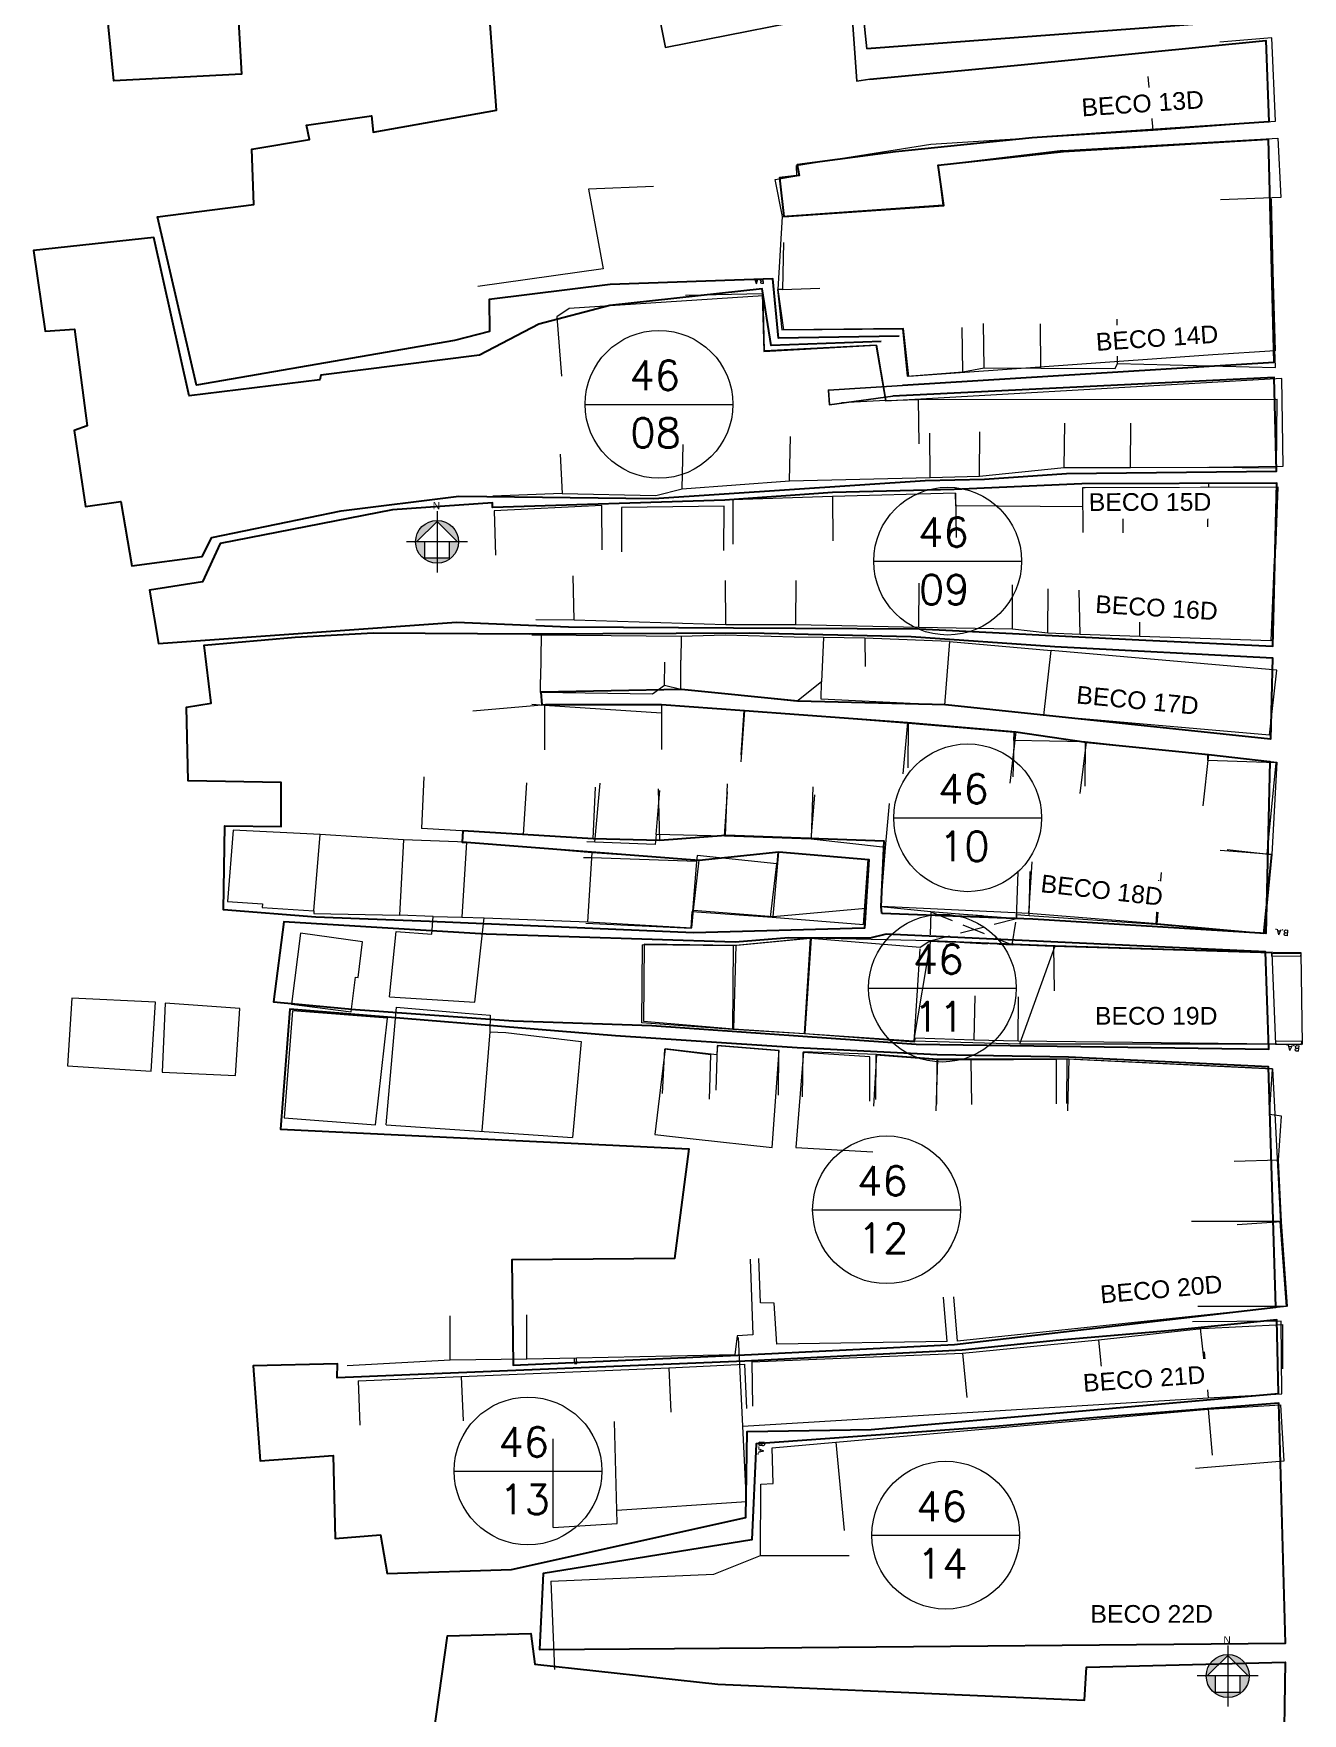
# Model space of a CAD drawing. Header units: metres. Extents: x 359188 to 359409, y 7352322 to 7352892.
# Drawn here: x 359187.8 to 359273.7, y 7352497.9 to 7352611.5 of the extents above; entities that cross this region are included whole.
import ezdxf
from ezdxf.enums import TextEntityAlignment as Align

# ---------------------------------------------------------------- set-up
doc = ezdxf.new("R2010")
doc.units = ezdxf.units.M
doc.header["$LTSCALE"] = 2.5
doc.set_wipeout_variables(frame=1)
doc.linetypes.add('AVT-LIN-ESTRADA DE TERRA', pattern=[0.7, 0.3, -0.1, 0.2, -0.1])
doc.linetypes.add('DASHED2', pattern=[0.375, 0.25, -0.125])
for name, color, linetype in [('0-quadras', 6, 'Continuous'), ('AVT-C3-ALI-ALINHAMENTO PROJETO', 170, 'Continuous'), ('ZZ-Carimbo Texto', 7, 'Continuous')]:
    doc.layers.add(name, color=color, linetype=linetype)
for name, color, linetype, lineweight in [('AVT-LT-DRE-BOCA DE LOBO - BL', 1, 'Continuous', 0), ('AVT-LT-URB-CERCAS-ALAMBRADO OU CERCA VIVA-MISTA-MADEIRA-ARAME', 7, 'AVT-LIN-CERCAS TAPUME E ALAMBRADO', 5), ('COTAS', 7, 'Continuous', 9), ('DLT-C3-PRF-TUBULAÇÃO 3D -COLETOR', 2, 'Continuous', 20), ('TEXTO', 7, 'Continuous', 9)]:
    doc.layers.add(name, color=color, linetype=linetype, lineweight=lineweight)
for name, color, linetype, lineweight, true_color in [('AVT-LT-URB-CONSTRUÇÃO-EDIFICAÇÃO PREDIAL', 251, 'Continuous', 13, 0x5c5c5c), ('AVT-LT-URB-DIVISA TERRENO OU AL PREDIAL', 251, 'Continuous', 13, 0x5c5c5c), ('AVT-LT-URB-PROJEÇÃO DE TELHADO OU COBERTURA', 240, 'DASHED2', 5, 0xff003f), ('AVT-LT-VIA-ESTRADA DE TERRA', 8, 'AVT-LIN-ESTRADA DE TERRA', 30, 0x787878), ('AVT-PL-CAR-MARCO NORTE', 8, 'Continuous', 0, 0x828282)]:
    doc.layers.add(name, color=color, linetype=linetype, lineweight=lineweight, true_color=true_color)
doc.styles.add('CARIMBO', font='arial.ttf', dxfattribs={"height": 2})
doc.styles.add('ROMANS', font='romans.shx', dxfattribs={"height": 0.65})
doc.styles.add('SABESP', font='ROMANS.shx')
doc.styles.get("Standard").update_dxf_attribs({"font": 'arial.ttf'})
doc.linetypes.add('AVT-LIN-CERCAS TAPUME E ALAMBRADO', pattern='A,0.9,-0.08,[132,ltypeshp.shx,S=0.08,R=0,X=-0.08,Y=0],-0.08', length=1.06)

# ---------------------------------------------------------------- blocks, each defined once
blk = doc.blocks.new('AVT-PL-MARCO_NORTE')
at = {"layer": 'AVT-PL-CAR-MARCO NORTE', "linetype": 'Continuous', "ltscale": 0.05}
h = blk.add_hatch(color=2, dxfattribs=at)
h.paths.add_polyline_path([(3.46, 0), (3.63, 0, 0.414214), (0, 3.63), (0, 3.46)])
h.paths.add_polyline_path([(3.63, 0), (2.07, 0), (2.07, -2.77), (0, -2.77), (0, -3.63, 0.414214)])
h.paths.add_polyline_path([(0, -2.77), (-2.07, -2.77), (-2.07, 0), (-3.46, 0), (-3.63, 0, 0.414214), (0, -3.63)])
h.paths.add_polyline_path([(0, 3.46), (0, 3.63, 0.414214), (-3.63, 0), (-3.46, 0)])
at = {"layer": 'AVT-PL-CAR-MARCO NORTE', "color": 1, "linetype": 'Continuous', "ltscale": 0.05}
for p, q in [((0, 5.18), (0, -5.18)), ((5.18, 0), (-5.18, 0))]:
    blk.add_line(p, q, dxfattribs=at)
at = {"layer": 'AVT-PL-CAR-MARCO NORTE', "color": 8, "linetype": 'Continuous', "ltscale": 0.05}
blk.add_lwpolyline([(2.07, -2.77), (-2.07, -2.77), (-2.07, 0), (-3.46, 0), (0, 3.46), (3.46, 0), (2.07, 0)], close=True, dxfattribs=at)
blk.add_circle((0, 0), 3.63, dxfattribs=at)
blk.add_solid([(-3.46, 0), (-3.46, 0), (0, 3.46)], dxfattribs=at)
at = {"layer": 'AVT-PL-CAR-MARCO NORTE', "color": 2, "linetype": 'Continuous', "ltscale": 0.05}
blk.add_text('N', height=1.21, dxfattribs=at).set_placement((-0.71, 5.52))

msp = doc.modelspace()

# ---------------------------------------------------------------- linework, layer by layer
at = {"layer": '0-quadras', "color": 5, "lineweight": 30, "ltscale": 0.3}
for points in [[(359201.577, 7352613.984), (359201.874, 7352608.781), (359193.241, 7352608.321), (359192.128, 7352619.542)], [(359246.389, 7352591.04), (359238.215, 7352590.92), (359237.821, 7352594.92), (359226.825, 7352594.539), (359218.631, 7352593.529), (359218.668, 7352591.356), (359216.287, 7352590.761), (359198.843, 7352587.73), (359196.201, 7352599.11), (359202.725, 7352599.945), (359202.575, 7352603.706), (359206.492, 7352604.349), (359206.268, 7352605.319), (359210.687, 7352605.946), (359210.792, 7352604.857), (359219.135, 7352606.328), (359218.425, 7352615.886)], [(359271.065, 7352612.488), (359244.193, 7352610.485)]]:
    msp.add_lwpolyline(points, dxfattribs=at)
at = {"layer": 'AVT-C3-ALI-ALINHAMENTO PROJETO', "ltscale": 2.5}
for points in [[(359244.193, 7352610.485), (359243.704, 7352615.255), (359230.17, 7352612.597), (359230.565, 7352610.583), (359243.173, 7352613.058), (359243.505, 7352608.303), (359244.404, 7352608.428)], [(359246.61, 7352587.712), (359241.596, 7352587.402), (359241.658, 7352586.405), (359245.959, 7352586.978)]]:
    msp.add_lwpolyline(points, dxfattribs=at)
at = {"layer": 'AVT-LT-DRE-BOCA DE LOBO - BL', "ltscale": 2.5}
msp.add_lwpolyline([(359224.543, 7352521.892), (359224.389, 7352521.878), (359224.421, 7352521.532), (359224.575, 7352521.546)], close=True, dxfattribs=at)
at = {"layer": 'AVT-LT-URB-CERCAS-ALAMBRADO OU CERCA VIVA-MISTA-MADEIRA-ARAME', "ltscale": 2.5}
for points, elevation in [([(359263.556, 7352604.979), (359271.849, 7352605.585), (359271.598, 7352611.232), (359268.08, 7352610.93)], 1.687), ([(359263.556, 7352604.979), (359271.849, 7352605.585), (359271.598, 7352611.232), (359268.08, 7352610.93)], 1.687), ([(359263.556, 7352604.979), (359271.849, 7352605.585), (359271.598, 7352611.232), (359268.08, 7352610.93)], 1.687), ([(359249.78, 7352570.385), (359256.658, 7352569.785)], 1.645)]:
    msp.add_lwpolyline(points, dxfattribs=dict(at, elevation=elevation))
at = {"layer": 'AVT-LT-URB-CONSTRUÇÃO-EDIFICAÇÃO PREDIAL', "ltscale": 2.5}
for points, elevation in [([(359238.542, 7352597.375), (359238.488, 7352594.204), (359238.136, 7352594.207), (359238.432, 7352591.478), (359246.598, 7352591.543), (359246.916, 7352588.351), (359250.684, 7352588.637), (359252.138, 7352588.903), (359255.974, 7352588.883), (359260.988, 7352588.856), (359261.142, 7352589.191), (359271.838, 7352588.918), (359271.727, 7352591.916)], 1.772), ([(359231.927, 7352593.827), (359237.105, 7352593.927), (359237.231, 7352590.004), (359244.839, 7352590.447), (359245.475, 7352586.685), (359247.672, 7352586.755), (359271.95, 7352586.774)], 1.531), ([(359238.488, 7352594.204), (359241.003, 7352594.303)], 1.772), ([(359252.138, 7352588.903), (359252.094, 7352591.903)], 1.735), ([(359255.974, 7352588.883), (359255.94, 7352591.883)], 1.772), ([(359261.142, 7352589.191), (359261.131, 7352592.191)], 1.772), ([(359250.684, 7352588.637), (359250.641, 7352591.637)], 1.683), ([(359245.475, 7352586.685), (359242.479, 7352586.539)], 1.531), ([(359247.672, 7352586.755), (359247.716, 7352583.756)], 1.531), ([(359271.867, 7352576.639), (359272.017, 7352580.819), (359261.496, 7352580.784), (359258.784, 7352580.777), (359258.79, 7352579.508), (359250.204, 7352579.566), (359250.188, 7352580.435), (359241.869, 7352580.199), (359235.125, 7352579.98), (359235.117, 7352576.98)], 2.18), ([(359250.188, 7352580.435), (359250.243, 7352577.435)], 1.715), ([(359258.784, 7352580.777), (359258.809, 7352577.755)], 1.767), ([(359261.496, 7352580.784), (359261.515, 7352577.743)], 2.18), ([(359267.266, 7352578.146), (359267.341, 7352581.145)], 2.18), ([(359226.286, 7352576.601), (359226.255, 7352579.6), (359218.969, 7352579.23), (359219.06, 7352576.232)], 1.529), ([(359234.513, 7352576.545), (359234.528, 7352579.545), (359227.587, 7352579.45), (359227.6, 7352576.45)], 1.721), ([(359241.869, 7352580.199), (359241.882, 7352577.199)], 1.667), ([(359271.761, 7352575.914), (359271.527, 7352570.427), (359262.659, 7352570.717), (359258.62, 7352570.856), (359256.432, 7352570.961), (359254.042, 7352571.215), (359247.712, 7352571.342), (359239.392, 7352571.512), (359234.659, 7352571.522), (359224.395, 7352571.823), (359221.794, 7352571.86)], 2.18), ([(359224.395, 7352571.823), (359224.314, 7352574.822)], 1.296), ([(359234.659, 7352571.522), (359234.628, 7352574.522)], 1.493), ([(359239.392, 7352571.512), (359239.409, 7352574.512)], 1.499), ([(359247.712, 7352571.342), (359247.728, 7352574.342)], 1.593), ([(359254.042, 7352571.215), (359254.044, 7352574.215)], 1.658), ([(359256.432, 7352570.961), (359256.464, 7352573.961)], 1.775), ([(359258.62, 7352570.856), (359258.558, 7352573.855)], 1.838), ([(359262.659, 7352570.717), (359262.669, 7352573.717)], 1.999), ([(359249.78, 7352570.385), (359244.063, 7352570.611), (359241.25, 7352570.65), (359239.273, 7352570.677), (359234.611, 7352570.81), (359231.619, 7352570.721), (359222.146, 7352570.827), (359221.532, 7352570.824)], 2.235), ([(359222.146, 7352570.827), (359222.118, 7352567.827)], 1.302), ([(359231.619, 7352570.721), (359231.602, 7352569.122)], 1.505), ([(359241.25, 7352570.65), (359241.125, 7352567.653)], 1.571), ([(359244.063, 7352570.611), (359244.074, 7352568.687)], 1.579), ([(359249.78, 7352570.385), (359249.452, 7352566.087)], 1.645), ([(359230.504, 7352567.408), (359230.512, 7352568.982)], 1.351), ([(359231.606, 7352567.14), (359231.602, 7352569.122)], 1.351), ([(359271.436, 7352564.051), (359256.177, 7352565.391), (359256.658, 7352569.785)], 2.235), ([(359271.436, 7352564.051), (359271.937, 7352568.448), (359256.658, 7352569.785)], 2.235), ([(359249.452, 7352566.087), (359241.095, 7352566.477), (359241.125, 7352567.653), (359239.451, 7352566.327), (359231.606, 7352567.14), (359230.504, 7352567.408), (359229.698, 7352566.824), (359222.103, 7352566.93), (359222.118, 7352567.827)], 1.351), ([(359271.029, 7352550.601), (359271.561, 7352555.945), (359271.267, 7352555.998), (359271.896, 7352562.168), (359267.259, 7352562.331), (359267.266, 7352562.702), (359258.972, 7352563.596), (359254.147, 7352563.685), (359254.166, 7352564.236), (359246.985, 7352564.842), (359235.866, 7352565.724), (359230.293, 7352566.09), (359230.294, 7352565.535), (359222.387, 7352566.068), (359221.529, 7352566.126)], 1.8), ([(359222.387, 7352566.068), (359222.38, 7352563.068)], 1.666), ([(359230.293, 7352566.09), (359230.3, 7352563.09)], 1.597), ([(359235.866, 7352565.724), (359235.67, 7352562.731)], 1.49), ([(359246.985, 7352564.842), (359246.971, 7352561.842)], 1.293), ([(359254.166, 7352564.236), (359254.06, 7352561.238)], 1.431), ([(359258.972, 7352563.596), (359258.942, 7352560.596)], 1.471), ([(359225.786, 7352556.82), (359226.138, 7352560.805)], 1.754), ([(359229.931, 7352557.327), (359230.175, 7352560.317)], 1.8), ([(359234.57, 7352557.215), (359234.76, 7352560.209)], 1.598), ([(359240.428, 7352557.025), (359240.676, 7352560.015)], 1.586), ([(359245.452, 7352556.449), (359245.734, 7352559.435)], 1.8), ([(359271.029, 7352550.601), (359263.777, 7352551.24), (359255.168, 7352551.838), (359254.318, 7352551.897), (359254.32, 7352551.632), (359248.513, 7352552.094), (359245.131, 7352552.438), (359245.452, 7352556.449), (359240.428, 7352557.025), (359234.57, 7352557.215), (359229.931, 7352557.327), (359229.876, 7352556.648), (359225.786, 7352556.82), (359225.243, 7352556.843)], 1.8), ([(359225.177, 7352551.323), (359232.302, 7352550.987), (359232.379, 7352552.128), (359237.779, 7352551.736), (359243.973, 7352551.236), (359244.279, 7352555.642), (359238.17, 7352556.132), (359238.102, 7352555.343), (359232.703, 7352555.898), (359232.67, 7352555.5), (359225.616, 7352555.743), (359225.028, 7352555.74)], 1.81), ([(359232.67, 7352555.5), (359232.392, 7352552.127)], 1.81), ([(359237.679, 7352551.743), (359238.102, 7352555.343)], 1.81), ([(359271.561, 7352555.945), (359268.58, 7352556.285)], 1.8), ([(359254.32, 7352551.632), (359254.419, 7352554.811)], 1.603), ([(359255.168, 7352551.838), (359255.234, 7352554.837)], 1.686), ([(359263.777, 7352551.24), (359263.95, 7352554.235)], 1.647), ([(359271.586, 7352549.308), (359271.843, 7352543.143), (359254.42, 7352543.352), (359251.45, 7352543.419), (359247.452, 7352543.555), (359247.401, 7352543.271), (359239.97, 7352543.84), (359235.113, 7352544.142), (359228.971, 7352544.597), (359229.017, 7352549.861)], 1.836), ([(359247.795, 7352549.691), (359240.389, 7352550.287), (359235.177, 7352549.805), (359229.017, 7352549.861)], 1.825), ([(359235.113, 7352544.142), (359235.177, 7352549.805)], 1.624), ([(359239.97, 7352543.84), (359240.389, 7352550.287)], 1.544), ([(359271.586, 7352549.308), (359256.814, 7352549.745), (359254.017, 7352549.866), (359248.454, 7352550.117), (359247.795, 7352549.691)], 1.836), ([(359256.814, 7352549.745), (359256.855, 7352546.746)], 1.729), ([(359247.401, 7352543.271), (359247.794, 7352549.591)], 1.633), ([(359271.586, 7352549.308), (359273.551, 7352549.286), (359273.541, 7352549.086), (359271.588, 7352549.107), (359271.586, 7352549.308)], 1.836), ([(359251.45, 7352543.419), (359251.521, 7352546.418)], 1.658), ([(359254.42, 7352543.352), (359254.445, 7352546.352)], 1.628), ([(359233.541, 7352539.424), (359233.645, 7352542.422), (359230.491, 7352542.8), (359230.333, 7352539.804)], 1.601), ([(359238.204, 7352539.69), (359238.236, 7352542.689), (359234.065, 7352543.032), (359233.983, 7352540.033)], 1.635), ([(359271.843, 7352543.143), (359273.611, 7352543.13), (359273.612, 7352543.33), (359271.842, 7352543.343), (359271.843, 7352543.143)], 1.886), ([(359244.397, 7352539.279), (359244.389, 7352542.279), (359239.868, 7352542.588), (359239.816, 7352539.589)], 1.582), ([(359257.021, 7352539.104), (359257.022, 7352542.104), (359251.233, 7352542.065), (359248.928, 7352542.092), (359244.802, 7352542.403), (359244.784, 7352539.403)], 1.647), ([(359248.928, 7352542.092), (359248.909, 7352539.092)], 1.63), ([(359251.233, 7352542.065), (359251.261, 7352539.066)], 1.647), ([(359272.036, 7352535.301), (359272.252, 7352538.273), (359271.444, 7352538.38), (359271.635, 7352541.462), (359257.712, 7352542.119), (359257.7, 7352539.119)], 1.875), ([(359272.036, 7352535.301), (359269.038, 7352535.2)], 1.801), ([(359272.648, 7352525.398), (359272.24, 7352531.134), (359272.036, 7352535.301)], 1.801), ([(359272.24, 7352531.134), (359269.248, 7352530.921)], 1.801), ([(359249.631, 7352523.035), (359238.095, 7352522.843), (359237.921, 7352525.612), (359236.997, 7352525.64), (359236.873, 7352528.637)], 1.622), ([(359249.631, 7352523.035), (359249.382, 7352526.024)], 1.622), ([(359272.583, 7352525.386), (359250.326, 7352523.051), (359250.085, 7352526.041)], 1.803), ([(359216.004, 7352521.774), (359216.004, 7352524.774)], 1.586), ([(359221.18, 7352521.831), (359221.18, 7352524.831)], 1.466), ([(359236.4, 7352521.654), (359250.668, 7352522.229), (359259.865, 7352523.149), (359266.851, 7352523.901), (359272.324, 7352524.183)], 1.523), ([(359266.751, 7352523.901), (359267.079, 7352520.919)], 1.805), ([(359272.324, 7352524.183), (359272.324, 7352521.183)], 1.523), ([(359259.865, 7352523.149), (359260.163, 7352520.163)], 1.523), ([(359209.77, 7352520.372), (359216.736, 7352520.659), (359230.795, 7352521.245), (359235.905, 7352521.493), (359236.051, 7352518.497)], 1.714), ([(359230.795, 7352521.245), (359230.92, 7352518.248)], 1.471), ([(359236.4, 7352521.654), (359236.453, 7352518.655)], 1.523), ([(359250.668, 7352522.229), (359250.953, 7352519.229)], 1.523), ([(359209.77, 7352520.372), (359209.883, 7352517.374)], 1.714), ([(359216.736, 7352520.659), (359216.873, 7352517.662)], 1.714)]:
    msp.add_lwpolyline(points, dxfattribs=dict(at, elevation=elevation))
for points in [[(359223.441, 7352583.071), (359223.566, 7352580.402), (359229.917, 7352580.271), (359231.691, 7352580.708), (359238.968, 7352581.261), (359248.483, 7352581.492), (359251.811, 7352581.577), (359257.544, 7352582.156), (359262.041, 7352582.15), (359267.256, 7352582.183), (359271.913, 7352582.134), (359271.95, 7352586.774)], [(359257.544, 7352582.156), (359257.586, 7352585.155)], [(359262.041, 7352582.15), (359262.051, 7352585.15)], [(359231.691, 7352580.708), (359231.762, 7352583.707)], [(359238.968, 7352581.261), (359239.021, 7352584.26)], [(359248.483, 7352581.492), (359248.457, 7352584.492)], [(359251.811, 7352581.577), (359251.835, 7352584.577)], [(359223.566, 7352580.402), (359218.882, 7352580.226)], [(359236.29, 7352528.592), (359236.481, 7352523.474), (359235.42, 7352523.421), (359235.258, 7352522.12), (359224.543, 7352521.892), (359221.18, 7352521.831)], [(359221.18, 7352521.831), (359216.004, 7352521.774), (359209.037, 7352521.379)]]:
    msp.add_lwpolyline(points, dxfattribs=at)
at = {"layer": 'AVT-LT-URB-DIVISA TERRENO OU AL PREDIAL'}
for p, q in [((359229.131, 7352549.9), (359229.069, 7352544.695)), ((359235.329, 7352549.818), (359229.131, 7352549.9)), ((359240.415, 7352550.313), (359235.329, 7352549.818)), ((359248.529, 7352550.141), (359240.415, 7352550.313)), ((359256.939, 7352549.797), (359248.529, 7352550.141)), ((359271.655, 7352549.337), (359256.939, 7352549.797)), ((359229.069, 7352544.695), (359235.164, 7352544.183)), ((359235.164, 7352544.183), (359239.983, 7352543.863)), ((359230.552, 7352542.83), (359229.842, 7352537.028)), ((359234.046, 7352542.417), (359230.552, 7352542.83)), ((359234.091, 7352543.052), (359234.046, 7352542.417)), ((359238.264, 7352542.716), (359234.091, 7352543.052)), ((359239.983, 7352543.863), (359247.367, 7352543.375)), ((359247.367, 7352543.375), (359254.536, 7352543.161)), ((359254.536, 7352543.161), (359271.923, 7352543.175)), ((359237.777, 7352536.15), (359238.264, 7352542.716)), ((359244.842, 7352542.438), (359239.899, 7352542.618)), ((359248.979, 7352542.127), (359244.842, 7352542.438)), ((359257.86, 7352542.136), (359248.979, 7352542.127)), ((359271.636, 7352541.474), (359257.86, 7352542.136)), ((359229.842, 7352537.028), (359232.436, 7352536.741))]:
    msp.add_line(p, q, dxfattribs=at)
at = {"layer": 'AVT-LT-URB-DIVISA TERRENO OU AL PREDIAL', "ltscale": 2.5}
for points, elevation in [([(359257.455, 7352603.604), (359249, 7352602.586), (359249.34, 7352599.899), (359238.487, 7352599.134), (359237.998, 7352601.649), (359239.458, 7352601.889), (359239.431, 7352602.604), (359248.53, 7352604.043), (359263.556, 7352604.979), (359263.234, 7352608.615)], 1.703), ([(359257.455, 7352603.604), (359249, 7352602.586), (359249.34, 7352599.899), (359238.487, 7352599.134), (359237.998, 7352601.649), (359239.458, 7352601.889), (359239.431, 7352602.604), (359248.53, 7352604.043), (359263.556, 7352604.979), (359263.234, 7352608.615)], 1.703), ([(359257.455, 7352603.604), (359249, 7352602.586), (359249.34, 7352599.899), (359238.487, 7352599.134), (359237.998, 7352601.649), (359239.458, 7352601.889), (359239.431, 7352602.604), (359248.53, 7352604.043), (359263.556, 7352604.979), (359263.234, 7352608.615)], 1.703), ([(359257.455, 7352603.604), (359271.997, 7352604.437), (359272.198, 7352600.428), (359268.124, 7352600.274)], 1.703), ([(359257.455, 7352603.604), (359271.997, 7352604.437), (359272.198, 7352600.428), (359268.124, 7352600.274)], 1.703), ([(359257.455, 7352603.604), (359271.997, 7352604.437), (359272.198, 7352600.428), (359268.124, 7352600.274)], 1.703), ([(359271.539, 7352600.341), (359271.655, 7352595.445), (359271.817, 7352590.058), (359267.6, 7352589.781), (359247.035, 7352588.323), (359246.668, 7352591.558), (359238.575, 7352591.48), (359238.189, 7352594.209), (359238.487, 7352599.134)], 2.005), ([(359271.539, 7352600.341), (359271.655, 7352595.445), (359271.817, 7352590.058), (359267.6, 7352589.781), (359247.035, 7352588.323), (359246.668, 7352591.558), (359238.575, 7352591.48), (359238.189, 7352594.209), (359238.487, 7352599.134)], 2.005), ([(359271.539, 7352600.341), (359271.655, 7352595.445), (359271.817, 7352590.058), (359267.6, 7352589.781), (359247.035, 7352588.323), (359246.668, 7352591.558), (359238.575, 7352591.48), (359238.189, 7352594.209), (359238.487, 7352599.134)], 2.005), ([(359237.174, 7352593.786), (359224.054, 7352592.922), (359223.205, 7352592.364), (359223.525, 7352588.349)], 2.005), ([(359237.174, 7352593.786), (359224.054, 7352592.922), (359223.205, 7352592.364), (359223.525, 7352588.349)], 2.005), ([(359237.174, 7352593.786), (359224.054, 7352592.922), (359223.205, 7352592.364), (359223.525, 7352588.349)], 2.005), ([(359272.583, 7352525.386), (359272.162, 7352531.152), (359266.162, 7352531.152)], 1.803), ([(359272.583, 7352525.386), (359266.583, 7352525.386)], 1.803), ([(359222.967, 7352510.442), (359227.307, 7352510.707), (359227.282, 7352511.608), (359236.04, 7352512.196), (359235.8, 7352517.295), (359267.287, 7352519.215), (359272.27, 7352519.487), (359272.235, 7352524.4), (359266.235, 7352524.357)], 1.798), ([(359235.8, 7352517.295), (359235.517, 7352523.288)], 1.601), ([(359267.011, 7352522.328), (359267.287, 7352519.215)], 1.75), ([(359222.811, 7352506.821), (359233.828, 7352507.292), (359237.001, 7352508.555), (359237.028, 7352513.374), (359237.861, 7352513.416), (359237.794, 7352515.829), (359242.101, 7352516.224), (359267.287, 7352518.457), (359272.183, 7352518.744), (359272.405, 7352514.937), (359266.432, 7352514.443)], 1.812), ([(359267.287, 7352518.457), (359267.563, 7352515.345)], 1.812), ([(359227.282, 7352511.608), (359227.115, 7352517.605)], 1.798), ([(359222.967, 7352510.442), (359222.967, 7352516.442)], 1.798), ([(359242.101, 7352516.224), (359242.649, 7352510.249)], 1.802), ([(359237.001, 7352508.555), (359243.001, 7352508.555)], 1.759), ([(359222.811, 7352506.821), (359223.068, 7352500.826)], 1.812)]:
    msp.add_lwpolyline(points, dxfattribs=dict(at, elevation=elevation))
for points in [[(359229.755, 7352601.164), (359225.361, 7352601.003), (359226.362, 7352595.598), (359217.882, 7352594.411)], [(359229.755, 7352601.164), (359225.361, 7352601.003), (359226.362, 7352595.598), (359217.882, 7352594.411)], [(359229.755, 7352601.164), (359225.361, 7352601.003), (359226.362, 7352595.598), (359217.882, 7352594.411)], [(359267.324, 7352582.174), (359272.352, 7352582.244), (359272.271, 7352588.184), (359267.56, 7352587.92), (359245.481, 7352586.639), (359244.819, 7352590.427), (359237.264, 7352590.055), (359237.174, 7352593.786)], [(359267.324, 7352582.174), (359272.352, 7352582.244), (359272.271, 7352588.184), (359267.56, 7352587.92), (359245.481, 7352586.639), (359244.819, 7352590.427), (359237.264, 7352590.055), (359237.174, 7352593.786)], [(359267.324, 7352582.174), (359272.352, 7352582.244), (359272.271, 7352588.184), (359267.56, 7352587.92), (359245.481, 7352586.639), (359244.819, 7352590.427), (359237.264, 7352590.055), (359237.174, 7352593.786)], [(359271.636, 7352541.474), (359272.169, 7352531.053)]]:
    msp.add_lwpolyline(points, dxfattribs=at)
at = {"layer": 'AVT-LT-URB-DIVISA TERRENO OU AL PREDIAL', "flags": 128}
for points in [[(359217.541, 7352565.693), (359222.448, 7352566.132), (359230.307, 7352566.123), (359235.907, 7352565.729), (359246.936, 7352564.912), (359254.278, 7352564.272), (359259.029, 7352563.588), (359267.31, 7352562.739), (359271.935, 7352562.22), (359271.591, 7352555.983), (359271.075, 7352550.642), (359263.829, 7352551.277), (359255.144, 7352551.995), (359245.167, 7352552.461), (359245.374, 7352556.882), (359240.439, 7352557.053), (359234.64, 7352557.253), (359230.188, 7352556.919), (359225.677, 7352557.041), (359220.969, 7352557.33), (359214.072, 7352557.74), (359214.067, 7352557.74)], [(359235.907, 7352565.729), (359235.662, 7352562.238)], [(359246.936, 7352564.912), (359246.633, 7352561.425)], [(359254.278, 7352564.272), (359253.876, 7352560.795)], [(359259.029, 7352563.588), (359258.601, 7352560.114)], [(359267.31, 7352562.739), (359266.92, 7352559.261)], [(359214.072, 7352557.74), (359214.246, 7352561.236)], [(359220.969, 7352557.33), (359221.177, 7352560.824)], [(359225.677, 7352557.041), (359225.831, 7352560.537)], [(359230.188, 7352556.919), (359230.104, 7352560.418)], [(359234.639, 7352557.253), (359234.76, 7352560.751)], [(359240.439, 7352557.053), (359240.56, 7352560.55)], [(359211.902, 7352546.346), (359217.673, 7352545.975), (359218.3, 7352551.696), (359225.321, 7352551.412), (359232.344, 7352551.016), (359232.474, 7352552.21), (359237.855, 7352551.772), (359244.118, 7352552.346), (359244.324, 7352555.641), (359238.235, 7352556.157), (359232.843, 7352555.596), (359225.606, 7352556.081), (359217.101, 7352556.8), (359212.842, 7352556.977), (359207.194, 7352557.324)], [(359212.842, 7352556.977), (359212.574, 7352551.861)], [(359217.101, 7352556.8), (359216.782, 7352551.734)], [(359225.321, 7352551.412), (359225.606, 7352556.081)], [(359232.474, 7352552.21), (359232.843, 7352555.596)], [(359237.855, 7352551.772), (359238.227, 7352556.158)], [(359255.144, 7352551.995), (359255.37, 7352555.487)], [(359271.591, 7352555.983), (359268.101, 7352556.248)], [(359263.829, 7352551.277), (359264.135, 7352554.764)], [(359235.329, 7352549.818), (359235.164, 7352544.183)], [(359240.415, 7352550.313), (359239.989, 7352543.863)], [(359247.364, 7352543.327), (359248.529, 7352550.141)], [(359254.536, 7352543.161), (359256.939, 7352549.797)], [(359211.661, 7352537.678), (359212.376, 7352545.644), (359217.018, 7352545.237), (359218.71, 7352545.113), (359218.691, 7352543.985), (359219.769, 7352543.931), (359224.862, 7352543.329), (359224.278, 7352536.827)], [(359218.691, 7352543.985), (359218.143, 7352537.274)], [(359244.842, 7352542.438), (359244.647, 7352538.943)], [(359248.979, 7352542.127), (359248.85, 7352538.63)], [(359257.86, 7352542.136), (359257.777, 7352538.637)], [(359232.436, 7352536.741), (359237.777, 7352536.15)]]:
    msp.add_lwpolyline(points, dxfattribs=at)
at = {"layer": 'AVT-LT-URB-DIVISA TERRENO OU AL PREDIAL', "ltscale": 3, "flags": 128}
for points in [[(359207.194, 7352557.324), (359201.309, 7352557.626), (359200.925, 7352552.788), (359203.296, 7352552.646), (359203.28, 7352552.384), (359206.785, 7352552.175), (359207.194, 7352557.324)], [(359206.785, 7352552.175), (359206.77, 7352551.99), (359212.574, 7352551.861)], [(359211.902, 7352546.346), (359212.353, 7352550.774), (359214.765, 7352550.584), (359214.855, 7352551.792), (359212.574, 7352551.861)], [(359214.855, 7352551.792), (359216.782, 7352551.734)], [(359216.782, 7352551.734), (359218.296, 7352551.689)], [(359205.873, 7352550.652), (359205.269, 7352545.845), (359209.305, 7352545.337), (359209.601, 7352547.686), (359209.774, 7352547.664), (359210.076, 7352550.064), (359205.873, 7352550.652)], [(359190.404, 7352546.261), (359190.109, 7352541.67), (359195.763, 7352541.307), (359196.063, 7352545.984), (359190.404, 7352546.261)], [(359196.727, 7352545.908), (359196.511, 7352541.258), (359201.465, 7352541.028), (359201.771, 7352545.568), (359196.727, 7352545.908)], [(359211.757, 7352544.898), (359205.338, 7352545.397), (359204.775, 7352538.166), (359210.938, 7352537.686), (359211.757, 7352544.898)], [(359239.899, 7352542.618), (359239.381, 7352536.154), (359244.589, 7352535.861)], [(359211.661, 7352537.678), (359224.278, 7352536.827)]]:
    msp.add_lwpolyline(points, dxfattribs=at)
at = {"layer": 'AVT-LT-URB-DIVISA TERRENO OU AL PREDIAL', "flags": 128}
for points, elevation in [([(359273.585, 7352549.331), (359271.655, 7352549.337)], 1.817), ([(359271.923, 7352543.175), (359273.661, 7352543.144), (359273.585, 7352549.331)], 1.839)]:
    msp.add_lwpolyline(points, dxfattribs=dict(at, elevation=elevation))
at = {"layer": 'AVT-LT-URB-PROJEÇÃO DE TELHADO OU COBERTURA', "ltscale": 2.5}
for points, elevation in [([(359254.32, 7352551.632), (359248.513, 7352552.094), (359248.454, 7352550.117), (359254.017, 7352549.866), (359254.32, 7352551.632)], 1.603), ([(359248.513, 7352552.094), (359254.017, 7352549.866)], 1.444), ([(359254.32, 7352551.632), (359248.463, 7352550.116)], 1.603)]:
    msp.add_lwpolyline(points, dxfattribs=dict(at, elevation=elevation))
at = {"layer": 'COTAS', "ltscale": 4}
for p, q in [((359225.128, 7352586.429), (359235.128, 7352586.429)), ((359244.657, 7352575.818), (359254.657, 7352575.818)), ((359246.012, 7352558.452), (359256.012, 7352558.452)), ((359244.305, 7352546.929), (359254.305, 7352546.929)), ((359240.525, 7352531.932), (359250.525, 7352531.932)), ((359216.265, 7352514.26), (359226.265, 7352514.26)), ((359244.53, 7352509.914), (359254.53, 7352509.914))]:
    msp.add_line(p, q, dxfattribs=at)
at = {"layer": 'COTAS'}
for centre in [(359230.128, 7352586.437), (359249.657, 7352575.826), (359249.305, 7352546.937), (359245.525, 7352531.94), (359221.265, 7352514.268), (359249.53, 7352509.922)]:
    msp.add_circle(centre, 5, dxfattribs=at)

# ---------------------------------------------------------------- block references
at = {"layer": 'AVT-LT-VIA-ESTRADA DE TERRA', "ltscale": 2.5, "xscale": 0.4, "yscale": 0.4, "zscale": 0.4}
msp.add_blockref('AVT-PL-MARCO_NORTE', (359215.11, 7352577.133), dxfattribs=at)
msp.add_blockref('AVT-PL-MARCO_NORTE', (359215.11, 7352577.133), dxfattribs=at)
msp.add_blockref('AVT-PL-MARCO_NORTE', (359215.11, 7352577.133), dxfattribs=at)
at = {"layer": 'AVT-PL-CAR-MARCO NORTE', "ltscale": 2.5, "xscale": 0.4, "yscale": 0.4, "zscale": 0.4}
msp.add_blockref('AVT-PL-MARCO_NORTE', (359268.606, 7352500.395), dxfattribs=at)

# ---------------------------------------------------------------- texts
at = {"layer": 'DLT-C3-PRF-TUBULAÇÃO 3D -COLETOR', "color": 2, "linetype": 'AVT-LIN-ESTRADA DE TERRA', "lineweight": 20, "insert": (359236.86, 7352594.755), "char_height": 0.3, "attachment_point": 5, "rotation": 182.67141, "style": 'ROMANS'}
msp.add_mtext('B.A.', dxfattribs=at)
msp.add_mtext('B.A.', dxfattribs=at)
msp.add_mtext('B.A.', dxfattribs=at)
at = {"layer": 'DLT-C3-PRF-TUBULAÇÃO 3D -COLETOR', "color": 2, "linetype": 'Continuous', "lineweight": 20, "char_height": 0.375, "attachment_point": 5, "style": 'ROMANS'}
for insert, rotation in [((359272.254, 7352550.709, -3.579), 174.25794), ((359273.006, 7352542.892, -3.587), 174.25794), ((359237.045, 7352515.797, 1.241), 264.30944)]:
    msp.add_mtext('B.A.', dxfattribs=dict(at, insert=insert, rotation=rotation))
at = {"layer": 'TEXTO', "style": 'SABESP'}
for s, p in [('46', (359229.839, 7352587.396)), ('08', (359229.898, 7352583.508)), ('46', (359249.367, 7352576.785)), ('09', (359249.426, 7352572.897)), ('46', (359250.722, 7352559.418)), ('10', (359250.781, 7352555.531)), ('46', (359249.016, 7352547.896)), ('11', (359249.074, 7352544.008)), ('46', (359245.235, 7352532.899)), ('12', (359245.294, 7352529.011)), ('46', (359220.975, 7352515.227)), ('13', (359221.034, 7352511.339)), ('46', (359249.24, 7352510.881)), ('14', (359249.299, 7352506.993))]:
    msp.add_text(s, height=2, dxfattribs=at).set_placement(p, align=Align.CENTER)

# ---------------------------------------------------------------- next in the draw order: wipeouts: each hides what was drawn before it
at = {"linetype": 'Continuous', "ltscale": 4}
for points in [[(359258.49, 7352605.454), (359267.389, 7352606.057), (359267.248, 7352608.135), (359258.349, 7352607.531)], [(359259.465, 7352589.588), (359268.364, 7352590.197), (359268.222, 7352592.274), (359259.323, 7352591.665)], [(359259.296, 7352571.908), (359268.2, 7352571.371), (359268.325, 7352573.449), (359259.421, 7352573.986)], [(359257.989, 7352565.793), (359266.87, 7352564.957), (359267.065, 7352567.029), (359258.184, 7352567.866)], [(359255.559, 7352553.034), (359264.422, 7352552.028), (359264.657, 7352554.096), (359255.794, 7352555.102)], [(359259.328, 7352544.024), (359268.247, 7352544.023), (359268.248, 7352546.105), (359259.328, 7352546.106)], [(359259.777, 7352525.136), (359268.662, 7352525.927), (359268.477, 7352528), (359259.592, 7352527.209)], [(359258.594, 7352519.154), (359267.491, 7352519.788), (359267.343, 7352521.865), (359258.445, 7352521.23)], [(359259.023, 7352503.554), (359267.942, 7352503.553), (359267.943, 7352505.635), (359259.023, 7352505.636)]]:
    msp.add_wipeout(points, dxfattribs=at).dxf.layer = 'ZZ-Carimbo Texto'
msp.add_wipeout([(359258.983, 7352578.696), (359267.902, 7352578.707), (359267.9, 7352580.788), (359258.98, 7352580.778)], dxfattribs=at).translate(0, 0, 2.18).dxf.layer = 'ZZ-Carimbo Texto'

# ---------------------------------------------------------------- next in the draw order: linework, layer by layer
at = {"layer": 'COTAS'}
msp.add_circle((359251.012, 7352558.46), 5, dxfattribs=at)

# ---------------------------------------------------------------- next in the draw order: texts
at = {"layer": 'ZZ-Carimbo Texto', "linetype": 'Continuous', "ltscale": 4, "style": 'CARIMBO'}
for s, rotation, p in [('BECO 18D', 353.52482, (359260.092, 7352553.566)), ('BECO 20D', 5.08861, (359264.11, 7352526.566))]:
    msp.add_text(s, height=1.2, rotation=rotation, dxfattribs=at).set_placement(p, align=Align.MIDDLE_CENTER)

# ---------------------------------------------------------------- next in the draw order: wipeouts: each hides what was drawn before it
at = {"linetype": 'Continuous', "ltscale": 4}
for points in [[(359258.49, 7352605.454), (359267.389, 7352606.057), (359267.248, 7352608.135), (359258.349, 7352607.531)], [(359259.465, 7352589.588), (359268.364, 7352590.197), (359268.222, 7352592.274), (359259.323, 7352591.665)], [(359259.296, 7352571.908), (359268.2, 7352571.371), (359268.325, 7352573.449), (359259.421, 7352573.986)], [(359257.989, 7352565.793), (359266.87, 7352564.957), (359267.065, 7352567.029), (359258.184, 7352567.866)], [(359259.328, 7352544.024), (359268.247, 7352544.023), (359268.248, 7352546.105), (359259.328, 7352546.106)], [(359258.594, 7352519.154), (359267.491, 7352519.788), (359267.343, 7352521.865), (359258.445, 7352521.23)], [(359259.023, 7352503.554), (359267.942, 7352503.553), (359267.943, 7352505.635), (359259.023, 7352505.636)]]:
    msp.add_wipeout(points, dxfattribs=at).dxf.layer = 'ZZ-Carimbo Texto'
msp.add_wipeout([(359258.983, 7352578.696), (359267.902, 7352578.707), (359267.9, 7352580.788), (359258.98, 7352580.778)], dxfattribs=at).translate(0, 0, 2.18).dxf.layer = 'ZZ-Carimbo Texto'

# ---------------------------------------------------------------- next in the draw order: linework, layer by layer
at = {"layer": '0-quadras', "color": 5, "lineweight": 30, "ltscale": 0.3}
for points in [[(359244.404, 7352608.428), (359245.588, 7352608.549), (359254.631, 7352609.41), (359271.179, 7352611.062), (359271.386, 7352605.548), (359255.375, 7352604.47), (359246.126, 7352603.517), (359239.48, 7352602.631), (359239.601, 7352601.925), (359238.273, 7352601.766), (359238.586, 7352599.142), (359249.396, 7352599.898), (359249.018, 7352602.611), (359257.495, 7352603.538), (359271.347, 7352604.385), (359271.727, 7352589.265), (359246.61, 7352587.712)], [(359245.166, 7352590.693), (359237.708, 7352590.423), (359237.11, 7352594.245), (359226.8, 7352593.128), (359222.008, 7352591.858), (359217.992, 7352589.764), (359207.243, 7352588.415), (359207.181, 7352588.093), (359198.336, 7352587.019), (359195.941, 7352597.732), (359187.814, 7352596.84), (359188.607, 7352591.392), (359190.589, 7352591.516), (359191.431, 7352584.97), (359190.564, 7352584.673), (359191.332, 7352579.522), (359193.711, 7352579.869), (359194.455, 7352575.504), (359199.213, 7352576.132), (359199.864, 7352577.434), (359208.617, 7352579.231), (359216.595, 7352580.226), (359229.776, 7352580.056), (359248.13, 7352581.285), (359252.148, 7352581.378), (359257.699, 7352581.752), (359271.91, 7352581.917), (359271.751, 7352588.257), (359245.959, 7352586.978)], [(359212.394, 7352478.7), (359215.808, 7352503.108), (359221.458, 7352503.277), (359221.733, 7352501.186), (359234.116, 7352499.839), (359258.921, 7352498.752), (359259.059, 7352500.988), (359272.505, 7352501.32), (359272.391, 7352493.925)]]:
    msp.add_lwpolyline(points, dxfattribs=at)
for points in [[(359258.733, 7352581.047), (359250.098, 7352580.676), (359241.877, 7352580.472), (359234.584, 7352579.954), (359218.864, 7352579.453), (359218.873, 7352579.769), (359212.102, 7352579.294), (359200.43, 7352577.021), (359199.246, 7352574.434), (359195.664, 7352573.867), (359196.264, 7352570.255), (359216.421, 7352571.689), (359224.01, 7352571.389), (359235.18, 7352571.322), (359247.724, 7352571.243), (359262.593, 7352570.502), (359271.668, 7352570.062), (359271.93, 7352581.099)], [(359245.206, 7352551.985), (359245.167, 7352552.461), (359245.374, 7352556.882), (359234.64, 7352557.253), (359230.188, 7352556.919), (359225.677, 7352557.041), (359216.851, 7352557.573), (359216.811, 7352556.815), (359217.101, 7352556.8), (359232.843, 7352555.596), (359238.235, 7352556.157), (359244.324, 7352555.641), (359244.033, 7352550.999), (359232.466, 7352550.686), (359214.61, 7352551.438), (359206.901, 7352551.747), (359200.665, 7352552.223), (359200.745, 7352557.921), (359204.573, 7352557.874), (359204.573, 7352560.839), (359198.266, 7352560.952), (359198.164, 7352565.952), (359199.821, 7352566.206), (359199.362, 7352570.129), (359205.515, 7352570.686), (359210.785, 7352570.982), (359221.367, 7352570.901), (359236.253, 7352570.964), (359247.197, 7352570.723), (359256.92, 7352570.056), (359271.644, 7352569.277), (359271.51, 7352563.769), (359249.502, 7352566.109), (359239.512, 7352566.353), (359231.655, 7352567.135), (359222.132, 7352566.96), (359222.208, 7352566.11), (359222.448, 7352566.132), (359230.307, 7352566.123), (359235.907, 7352565.729), (359246.936, 7352564.912), (359254.278, 7352564.272), (359259.029, 7352563.588), (359267.31, 7352562.739), (359271.451, 7352562.275), (359271.191, 7352550.622), (359255.422, 7352551.608)], [(359245.491, 7352550.592), (359244.389, 7352550.309), (359238.904, 7352550.34), (359235.277, 7352550.034), (359218.43, 7352550.596), (359204.751, 7352551.425), (359204.051, 7352546.007), (359209.591, 7352545.492), (359220.278, 7352544.724), (359229.648, 7352544.414), (359247.537, 7352543.142), (359271.392, 7352542.799), (359271.161, 7352549.38)], [(359257.84, 7352542.275), (359248.945, 7352542.425), (359239.477, 7352542.906), (359227.176, 7352543.713), (359205.154, 7352545.508), (359204.523, 7352537.387), (359232.136, 7352536.068), (359231.173, 7352528.645), (359220.179, 7352528.562), (359220.262, 7352521.414), (359235.461, 7352522.103), (359250.112, 7352522.818), (359271.873, 7352525.354), (359271.375, 7352541.612)], [(359264.606, 7352523.756), (359257.002, 7352523.091), (359250.639, 7352522.445), (359235.946, 7352521.706), (359216.571, 7352520.903), (359208.358, 7352520.575), (359208.369, 7352521.514), (359202.677, 7352521.388), (359203.152, 7352514.956), (359208.084, 7352515.304), (359208.218, 7352509.702), (359211.275, 7352509.938), (359211.733, 7352507.336), (359220.147, 7352507.606), (359235.994, 7352511.119), (359236.096, 7352516.927), (359244.48, 7352517.065), (359272.052, 7352519.519), (359271.927, 7352524.488)], [(359259.784, 7352517.893), (359252.896, 7352517.266), (359236.708, 7352516.108), (359236.418, 7352509.61), (359222.289, 7352507.329), (359222.045, 7352502.195), (359237.261, 7352502.304), (359272.525, 7352502.62), (359272.073, 7352518.853)]]:
    msp.add_lwpolyline(points, close=True, dxfattribs=at)

# ---------------------------------------------------------------- next in the draw order: texts
at = {"layer": 'ZZ-Carimbo Texto', "linetype": 'Continuous', "ltscale": 4, "style": 'CARIMBO'}
for s, rotation, p in [('BECO 13D', 3.88216, (359262.852, 7352606.793)), ('BECO 14D', 3.91467, (359263.827, 7352590.929)), ('BECO 15D', 0.06976, (359263.354, 7352579.827)), ('BECO 16D', 356.553, (359263.794, 7352572.679)), ('BECO 17D', 354.62143, (359262.51, 7352566.412)), ('BECO 19D', 359.9955, (359263.771, 7352545.064)), ('BECO 21D', 4.079, (359262.951, 7352520.507)), ('BECO 22D', 359.9955, (359263.466, 7352504.594))]:
    msp.add_text(s, height=1.2, rotation=rotation, dxfattribs=at).set_placement(p, align=Align.MIDDLE_CENTER)

doc.saveas('drawing.dxf')
